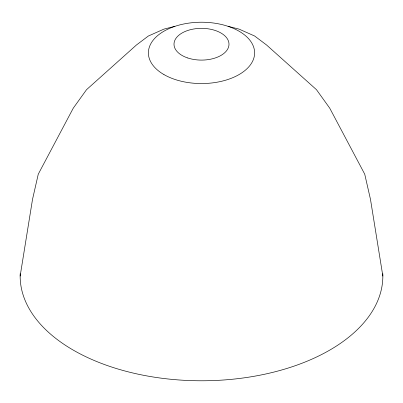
<?xml version="1.0" encoding="UTF-8"?>
<svg xmlns="http://www.w3.org/2000/svg" width="403" height="403" viewBox="0 0 403 403"><rect width="100%" height="100%" fill="white"/><g stroke="black" fill="none" stroke-linecap="round" stroke-linejoin="round"><path stroke-width="0.6" d="M20.15 276.075L32.507 199.43L38.265 174.177L73.265 108.165L86.529 89.683L136.446 44.985L148.385 36.003L163.94 29.112L174.942 26.331M228.058 26.331L239.06 29.112L254.615 36.003L266.554 44.985L316.471 89.683L329.735 108.165L364.735 174.177L370.493 199.43L382.85 276.075M382.8 273.662A181.35 104.699 0 0 1 201.5 380.78A181.35 104.699 0 0 1 20.2 273.662M187.753 57.972A27.495 15.873 0 0 0 228.995 44.224A27.495 15.873 0 0 0 187.753 30.477A27.495 15.873 0 0 0 187.753 57.972M163.94 74.57A53.115 30.668 0 0 0 252.807 60.823A53.115 30.668 0 0 0 187.753 23.268A53.115 30.668 0 0 0 163.94 74.57"/></g></svg>
